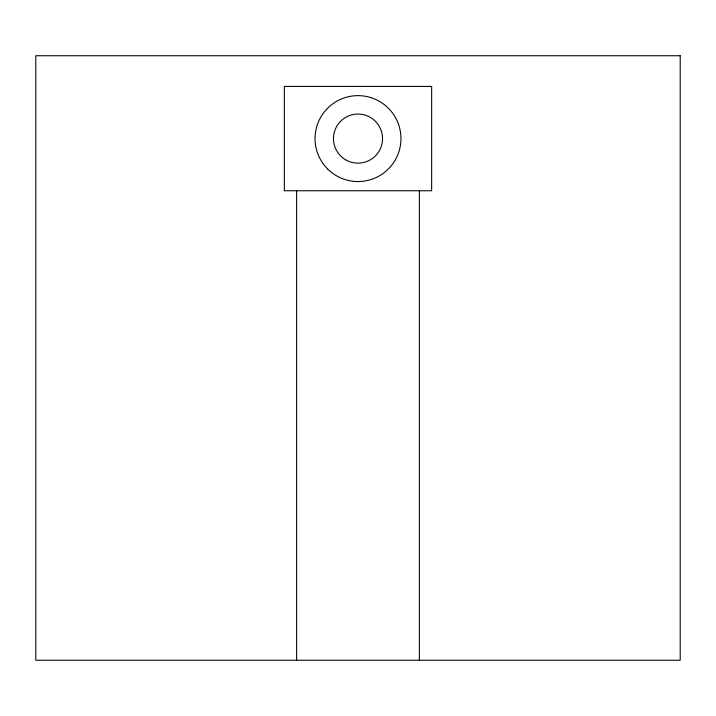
<?xml version="1.0" encoding="UTF-8"?>
<svg xmlns="http://www.w3.org/2000/svg" width="716" height="716" viewBox="0 0 716 716"><rect width="100%" height="100%" fill="white"/><g stroke="black" fill="none" stroke-linecap="round" stroke-linejoin="round"><path stroke-width="1.07" d="M419.37 190.76L419.37 660.25M296.63 190.76L296.63 660.25M680.2 55.75L35.8 55.75L35.8 660.25L680.2 660.25L680.2 55.75M431.65 86.43L284.35 86.43L284.35 190.76L431.65 190.76L431.65 86.43M327.624 168.976A42.96 42.96 0 0 0 399.492 149.716A42.96 42.96 0 0 0 346.884 97.099A42.96 42.96 0 0 0 327.624 168.976M345.73 159.856A24.55 24.55 0 0 0 382.55 138.6A24.55 24.55 0 0 0 345.73 117.334A24.55 24.55 0 0 0 345.73 159.856"/></g></svg>
